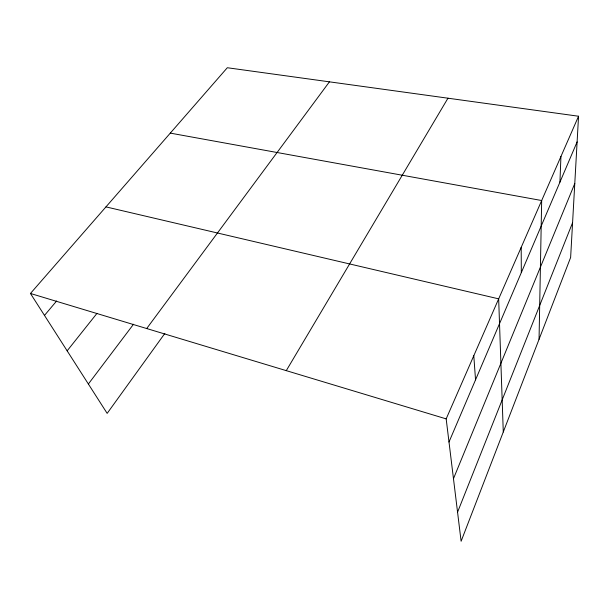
<?xml version="1.0" encoding="UTF-8"?>
<svg xmlns="http://www.w3.org/2000/svg" width="609" height="609" viewBox="0 0 609 609"><rect width="100%" height="100%" fill="white"/><g stroke="black" fill="none" stroke-linecap="round" stroke-linejoin="round"><path stroke-width="0.91" d="M539.049 339.304L541.675 200.528L170.299 133.12M559.93 182.152L560.935 156.498M578.55 116.228L570.633 257.462L461.112 541.264L446.169 418.878L578.55 116.228L227.317 67.736L30.45 293.469L107.161 413.382L164.872 333.382M457.557 512.192L572.589 222.658M453.469 478.674L574.782 183.522M448.993 442.027L577.111 141.905M286.276 370.645L447.965 98.201M146.693 328.54L329.431 81.834M88.366 384.005L133.523 324.232M67.15 350.837L96.991 313.346M44.487 315.409L56.645 300.968M105.966 206.885L498.664 298.852L503.278 431.987M30.45 293.469L446.169 418.878M473.794 355.725L475.538 379.849M521.19 247.361L521.319 272.611"/></g></svg>
